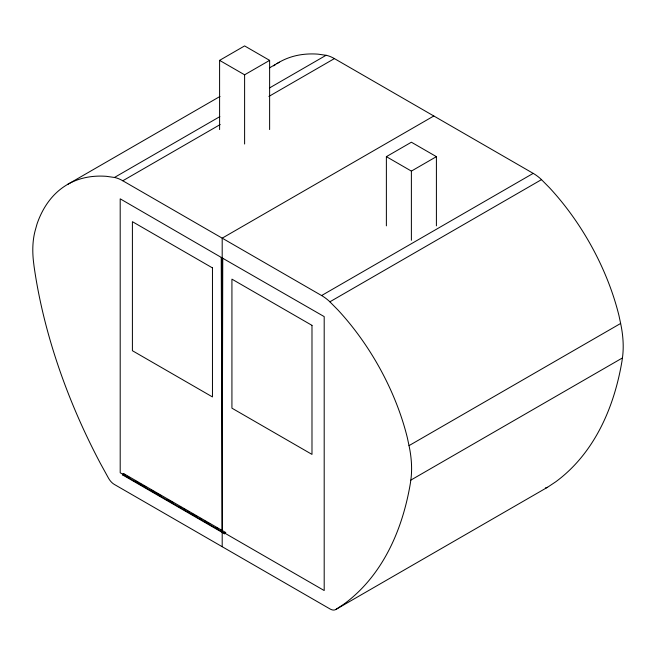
<?xml version="1.0" encoding="UTF-8"?>
<svg xmlns="http://www.w3.org/2000/svg" width="656" height="656" viewBox="0 0 656 656"><rect width="100%" height="100%" fill="white"/><g stroke="black" fill="none" stroke-linecap="round" stroke-linejoin="round"><path stroke-width="0.98" d="M224.86 533.189L324.195 590.539L324.195 316.61L221.236 257.398L222.195 530.63L222.753 258.275L120.196 198.834L120.196 472.763L123.738 474.813M410.82 480.118L410.328 483.579A401.054 231.552 60 0 1 344.072 604.012L335.946 609.416A11.357 6.552 60 0 1 330.058 608.981L114.333 484.431A11.357 6.552 60 0 1 108.453 478.076L100.319 463.275A401.054 231.543 60 0 1 34.063 266.336L33.571 262.318A97.785 56.457 60 0 1 35.367 229.895L37.039 223.958A178.252 102.91 60 0 1 106.469 176.333L114.972 177.546A39.442 22.771 60 0 1 122.795 180.769L321.596 295.544A39.442 22.771 60 0 1 329.419 301.35L337.922 309.96A178.252 102.918 60 0 1 407.351 437.757L409.024 445.629A97.785 56.457 60 0 1 410.82 480.118L622.429 357.946A97.785 56.457 60 0 0 620.633 323.457L618.961 315.585A178.252 102.918 60 0 0 549.539 187.788L541.028 179.178A39.442 22.771 60 0 0 533.205 173.373L334.404 58.597A39.442 22.771 60 0 0 326.581 55.375L318.078 54.161A178.252 102.91 60 0 0 276.865 63.673M622.429 357.946L621.937 361.407A401.054 231.552 60 0 1 555.681 481.84L547.555 487.252L335.946 609.416M219.596 129.568L219.596 60.368L244.606 45.92L269.624 60.368L269.624 129.568M219.596 60.368L244.606 74.809L269.624 60.368M67.724 184.352L220.006 96.432M269.591 67.806L279.333 62.181M114.497 177.44L219.858 116.612M269.444 87.986L326.106 55.268M122.795 180.769L220.195 124.542M268.886 96.424L334.404 58.597M433.805 115.989L222.195 238.153L222.195 530.63M386.376 225.861L386.376 156.653L411.386 142.213L436.404 156.653L436.404 225.861M386.376 156.653L411.386 171.101L436.404 156.653M321.596 295.544L533.205 173.373M329.894 301.801L541.503 179.629M122.524 474.296L123.689 473.624L225.697 532.516L224.524 533.771L122.524 474.878L122.524 474.296L224.524 533.189L225.697 532.516M122.524 474.878L123.689 474.206L125.468 475.223M409.024 445.629L620.633 323.457M127.239 476.248L129.011 477.273M135.226 480.856L137.883 482.398M139.654 483.423L141.434 484.448M143.205 485.465L145.87 487.006M151.192 490.081L153.848 491.615M155.62 492.64L160.941 495.715M168.043 499.806L173.364 502.881M179.572 506.465L181.343 507.49M184.008 509.023L185.779 510.048M187.55 511.073L189.33 512.098M191.987 513.632L193.766 514.657M195.537 515.682L197.308 516.707M199.973 518.24L201.745 519.265M204.41 520.807L206.181 521.823M207.952 522.848L209.731 523.873M215.939 527.457L218.596 528.998M220.375 530.023L222.146 531.048M411.386 171.101L411.386 240.301M244.606 74.809L244.606 144.017M224.524 533.189L224.524 533.771M222.195 531.655L222.195 546.71M123.689 473.624L123.689 474.206M547.555 487.252A11.357 6.552 60 0 1 545.374 487.908M273.683 65.854A178.252 102.91 60 0 1 275.258 64.739M212.462 267.902L132.405 221.679L132.405 350.714L212.462 396.929L212.462 267.902M311.985 325.36L231.929 279.144L231.929 408.171L311.985 454.395L311.985 325.36"/></g></svg>
